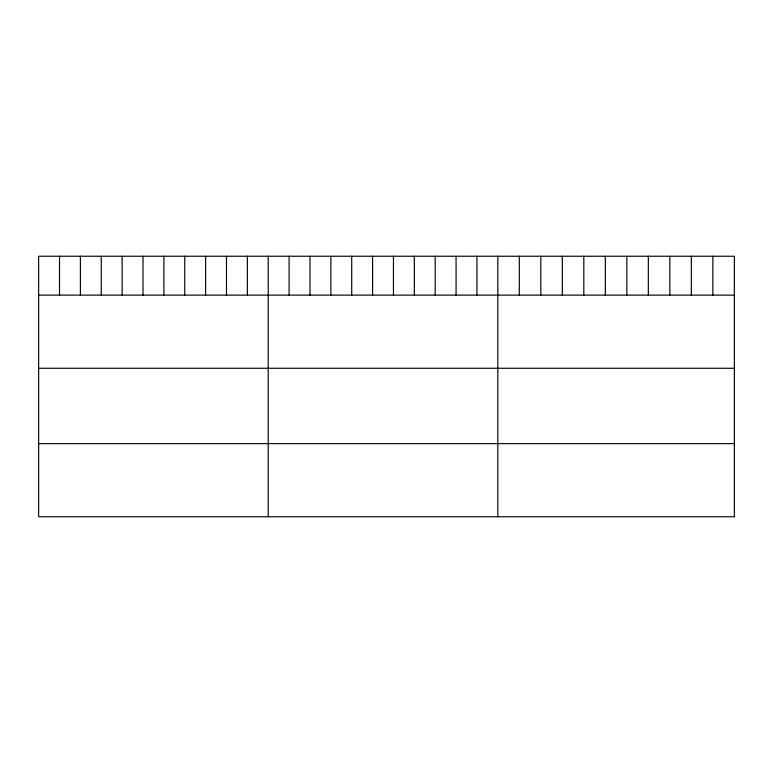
<?xml version="1.0" encoding="UTF-8"?>
<svg xmlns="http://www.w3.org/2000/svg" width="773" height="773" viewBox="0 0 773 773"><rect width="100%" height="100%" fill="white"/><g stroke="black" fill="none" stroke-linecap="round" stroke-linejoin="round"><path stroke-width="1.16" d="M734.35 295.122L734.35 516.76L38.65 516.76L38.65 256.24L734.35 256.24L734.35 295.122L38.65 295.122M38.65 368.267L734.35 368.267M38.65 443.625L734.35 443.625M712.851 256.24L712.851 295.122M691.342 256.24L691.342 295.122M669.843 256.24L669.843 295.122M648.334 256.24L648.334 295.122M626.835 256.24L626.835 295.122M605.327 256.24L605.327 295.122M583.828 256.24L583.828 295.122M562.319 256.24L562.319 295.122M540.82 256.24L540.82 295.122M519.311 256.24L519.311 295.122M497.812 256.24L497.812 516.76M476.941 256.24L476.941 295.122M456.07 256.24L456.07 295.122M435.199 256.24L435.199 295.122M414.328 256.24L414.328 295.122M393.457 256.24L393.457 295.122M372.586 256.24L372.586 295.122M351.715 256.24L351.715 295.122M330.844 256.24L330.844 295.122M309.973 256.24L309.973 295.122M289.102 256.24L289.102 295.122M268.231 256.24L268.231 516.76M247.36 256.24L247.36 295.122M226.489 256.24L226.489 295.122M205.618 256.24L205.618 295.122M184.747 256.24L184.747 295.122M163.876 256.24L163.876 295.122M143.005 256.24L143.005 295.122M122.134 256.24L122.134 295.122M101.263 256.24L101.263 295.122M80.392 256.24L80.392 295.122M59.521 256.24L59.521 295.122"/></g></svg>
